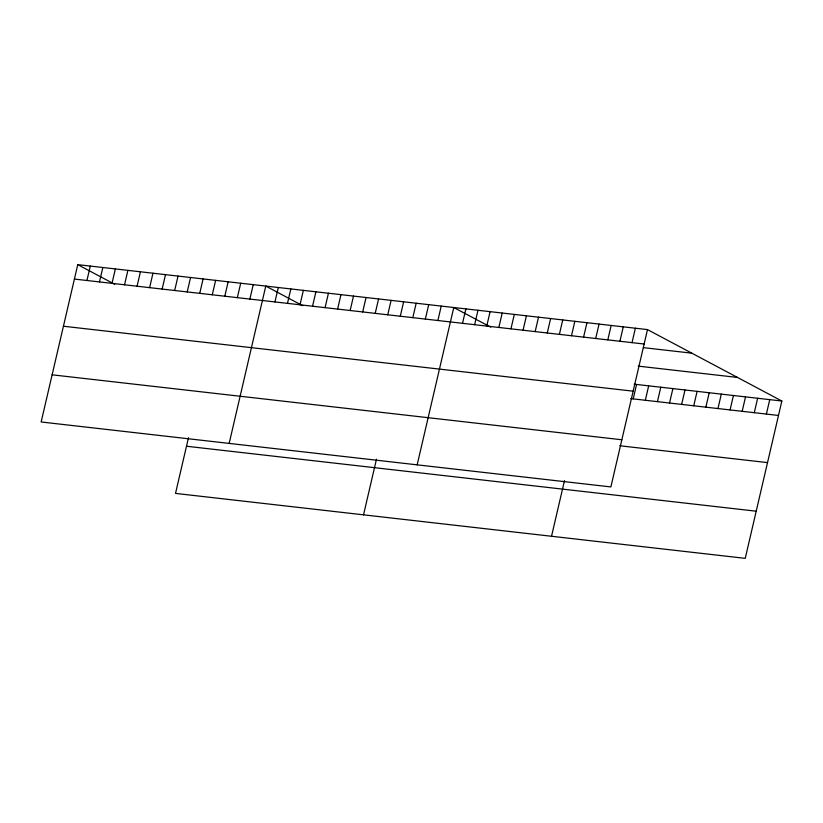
<?xml version="1.0" encoding="UTF-8"?>
<svg xmlns="http://www.w3.org/2000/svg" width="823" height="823" viewBox="0 0 823 823"><rect width="100%" height="100%" fill="white"/><g stroke="black" fill="none" stroke-linecap="round" stroke-linejoin="round"><path stroke-width="1.23" d="M77.763 264.646L41.15 421.973L610.872 486.928L647.485 329.601L77.763 264.646L114.716 284.285M86.94 280.499L90.293 266.076M99.47 281.929L102.834 267.506M112.01 283.359L115.364 268.936M124.54 284.789L127.894 270.366M137.071 286.219L140.435 271.796M149.611 287.649L152.965 273.215M162.141 289.079L165.495 274.645M174.671 290.509L178.035 276.075M187.212 291.928L190.566 277.505M199.742 293.358L203.096 278.935M212.272 294.788L215.636 280.365M188.467 437.743L175.515 493.399L745.237 558.354L781.85 401.027L647.485 329.601M224.813 296.218L228.166 281.795M237.343 297.648L240.707 283.225M249.883 299.078L253.237 284.655M229.154 443.412L265.767 286.085L302.72 305.724M274.944 301.938L278.308 287.505M287.484 303.368L290.838 288.935M300.014 304.798L303.368 290.365M312.545 306.218L315.909 291.795M325.085 307.648L328.439 293.225M337.615 309.078L340.969 294.655M350.145 310.508L353.509 296.085M362.686 311.938L366.04 297.514M375.216 313.368L378.57 298.944M387.746 314.798L391.11 300.374M400.287 316.227L403.64 301.794M363.529 514.838L376.481 459.172M412.817 317.657L416.181 303.224M425.357 319.087L428.711 304.654M437.887 320.507L441.241 306.084M417.168 464.841L453.782 307.514L490.724 327.153M462.526 323.316L465.88 308.892M474.634 324.704L477.988 310.271M486.743 326.083L490.096 311.66M498.851 327.461L502.205 313.038M510.949 328.84L514.313 314.417M523.058 330.218L526.422 315.795M535.166 331.597L538.52 317.174M547.274 332.986L550.628 318.552M559.383 334.364L562.737 319.941M571.481 335.743L574.845 321.32M583.589 337.121L586.953 322.698M595.698 338.5L599.051 324.077M551.533 536.267L564.485 480.611M607.806 339.878L611.16 325.455M619.914 341.267L623.268 326.834M632.023 342.646L635.377 328.223M633.216 398.888L636.57 384.464M645.325 400.266L648.678 385.843M657.423 401.645L660.787 387.221M669.531 403.023L672.895 388.6M681.639 404.412L684.993 389.979M693.748 405.79L697.102 391.357M705.856 407.169L709.21 392.746M717.965 408.547L721.318 394.124M730.063 409.926L733.427 395.503M742.171 411.305L745.535 396.881M754.28 412.693L757.633 398.26M766.388 414.072L769.742 399.639M74.409 279.069L644.121 344.024M643.401 347.645L691.824 353.17M638.236 366.132L737.511 377.448M634.152 384.187L781.85 401.027M63.433 326.227L633.154 391.182M630.788 398.61L778.496 415.45M52.127 374.815L621.849 439.77M619.822 445.768L767.52 462.608M186.492 446.241L756.214 511.196"/></g></svg>
